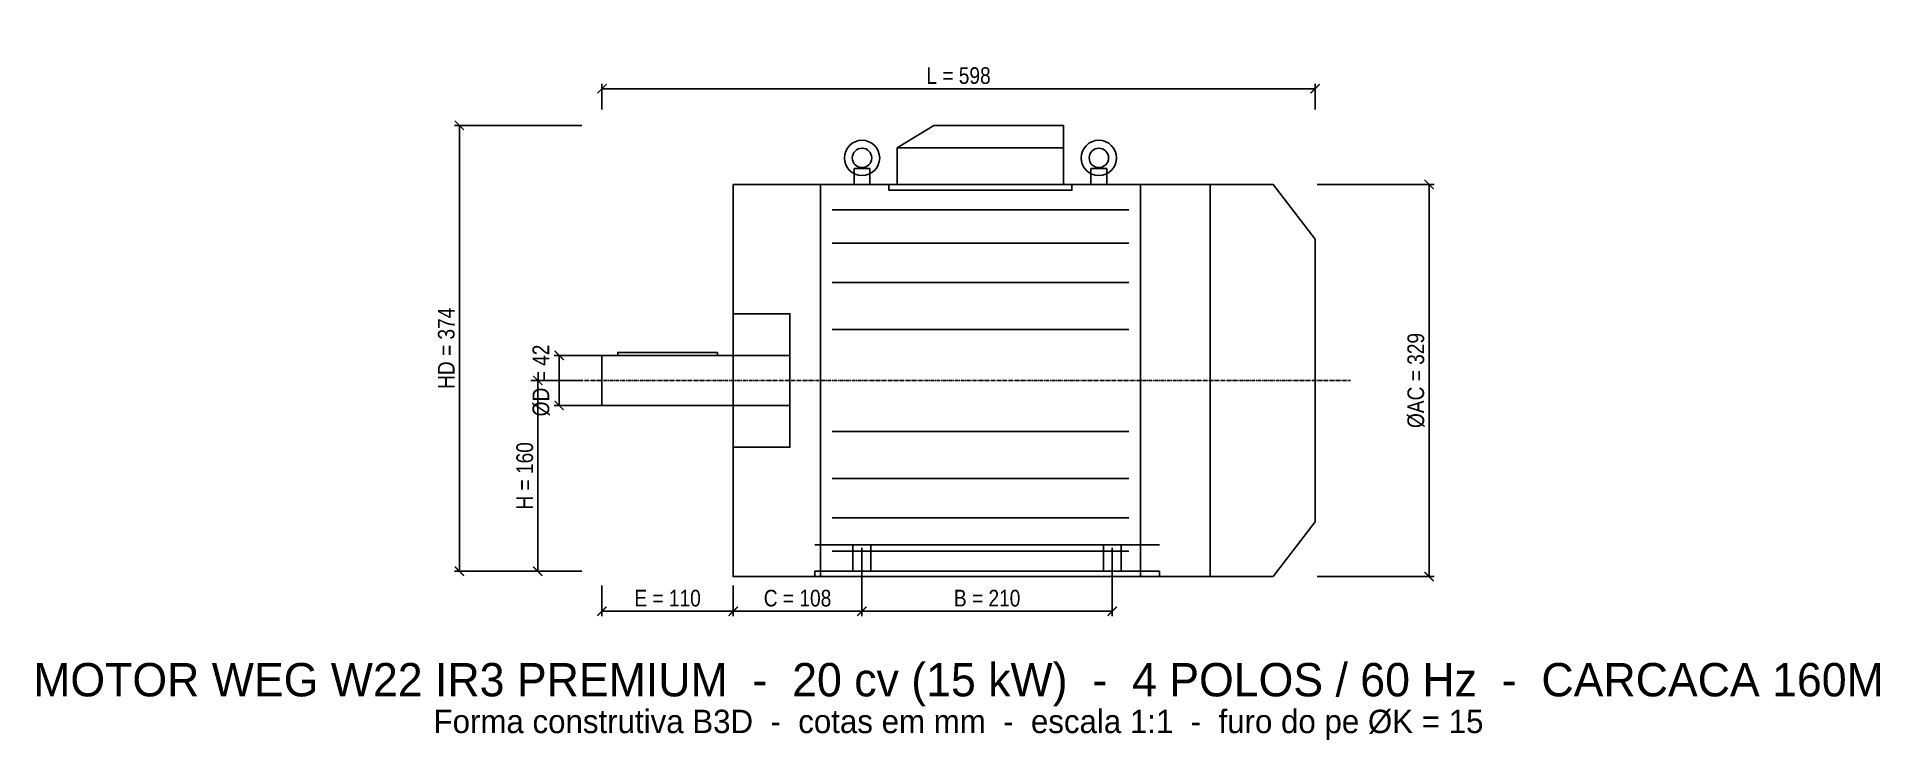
# Model space of a CAD drawing. Header units: metres. Extents: x -474 to 1072, y -302 to 288.
import ezdxf
from ezdxf.enums import TextEntityAlignment as Align

# ---------------------------------------------------------------- set-up
doc = ezdxf.new("R2010")
doc.units = ezdxf.units.M
doc.linetypes.add('CENTER', pattern=[5.08, 3.175, -0.635, 0.635, -0.635])
doc.linetypes.add('DASHED', pattern=[1.524, 1.27, -0.254])
for name, color, linetype in [('COTAS', 2, 'CONTINUOUS'), ('DETALHE', 8, 'DASHED'), ('EIXO', 3, 'CONTINUOUS'), ('EIXO_CENTRO', 6, 'CENTER'), ('MOTOR', 5, 'CONTINUOUS'), ('TEXTO', 7, 'CONTINUOUS')]:
    doc.layers.add(name, color=color, linetype=linetype)
doc.styles.add('OpenSansCondensed-Light', font='OpenSansCondensed-Light.ttf')
doc.dimstyles.new('PIVODRIP', dxfattribs={"dimtxt": 14, "dimasz": 7.7, "dimexe": 4.2, "dimexo": 4.9, "dimgap": 3.92, "dimtad": 1, "dimdec": 0, "dimzin": 12, "dimdsep": 46, "dimtxsty": 'OpenSansCondensed-Light', "dimblk": 'ARCHTICK', "dimcen": 2.5, "dimazin": 3, "dimtfac": 0.5, "dimtmove": 2, "dimatfit": 3})

# ---------------------------------------------------------------- blocks, each defined once
blk = doc.blocks.new('_ARCHTICK')
at = {"color": 0, "linetype": 'BYBLOCK', "const_width": 0.15}
blk.add_lwpolyline([(-0.5, -0.5), (0.5, 0.5)], dxfattribs=at)

msp = doc.modelspace()

# ---------------------------------------------------------------- linework, layer by layer
at = {"layer": 'DETALHE'}
for p, q in [((218, -176), (218, -140.5)), ((428, -176), (428, -140.5))]:
    msp.add_line(p, q, dxfattribs=at)
at = {"layer": 'EIXO'}
for points in [[(0, -21), (157.58, -21), (157.58, 21), (0, 21)], [(13.2, 21), (96.8, 21), (96.8, 23.52), (13.2, 23.52)]]:
    msp.add_lwpolyline(points, close=True, dxfattribs=at)
at = {"layer": 'EIXO_CENTRO'}
msp.add_line((-59.8, 0), (627.9, 0), dxfattribs=at)
at = {"layer": 'MOTOR'}
for p, q in [((247.616, 195.19), (387.184, 195.19)), ((183.2, -164.5), (183.2, 164.5)), ((451.6, -164.5), (451.6, 164.5)), ((510.16, -164.5), (510.16, 164.5)), ((192.96, 143.115), (441.84, 143.115)), ((192.96, 115.15), (441.84, 115.15)), ((192.96, 82.25), (441.84, 82.25)), ((192.96, 42.77), (441.84, 42.77)), ((192.96, -42.77), (441.84, -42.77)), ((192.96, -82.25), (441.84, -82.25)), ((192.96, -115.15), (441.84, -115.15)), ((178.5, -138), (467.5, -138)), ((192.96, -143.115), (441.84, -143.115))]:
    msp.add_line(p, q, dxfattribs=at)
for points in [[(247.616, 164.5), (247.616, 195.19), (278.32096, 214), (387.184, 214), (387.184, 164.5)], [(211.42975, 164.5), (224.75425, 164.5), (224.75425, 177.8245), (211.42975, 177.8245)], [(410.04575, 164.5), (423.37025, 164.5), (423.37025, 177.8245), (410.04575, 177.8245)], [(110, 164.5), (562.864, 164.5), (598, 118.44), (598, -118.44), (562.864, -164.5), (110, -164.5)], [(240.6376, 164.5), (394.1624, 164.5), (394.1624, 159.55), (240.6376, 159.55)], [(110, -55.93), (157.58, -55.93), (157.58, 55.93), (110, 55.93)], [(210.5, -160), (225.5, -160), (225.5, -138), (210.5, -138)], [(420.5, -160), (435.5, -160), (435.5, -138), (420.5, -138)]]:
    msp.add_lwpolyline(points, close=True, dxfattribs=at)
msp.add_lwpolyline([(178.5, -164.5), (178.5, -160), (467.5, -160), (467.5, -164.5)], dxfattribs=at)
for centre, radius in [((218.092, 186.7075), 14.805), ((416.708, 186.7075), 14.805), ((218.092, 186.7075), 8.14275), ((416.708, 186.7075), 8.14275)]:
    msp.add_circle(centre, radius, dxfattribs=at)

# ---------------------------------------------------------------- texts
at = {"layer": 'TEXTO'}
for s, height, p in [('MOTOR WEG W22 IR3 PREMIUM  -  20 cv (15 kW)  -  4 POLOS / 60 Hz  -  CARCACA 160M', 28, (299, -251)), ('Forma construtiva B3D  -  cotas em mm  -  escala 1:1  -  furo do pe %%cK = 15', 19.6, (299, -286))]:
    msp.add_text(s, height=height, dxfattribs=at).set_placement(p, align=Align.MIDDLE_CENTER)

# ---------------------------------------------------------------- dimensions: what is measured, and where the dimension line sits
at = {"layer": 'COTAS'}
for base, p1, p2, text in [((0, 244.8), (0, 222.4), (598, 222.4), 'L = <>'), ((0, -193.6), (0, -167), (110, -167), 'E = <>'), ((110, -193.6), (110, -167), (218, -167), 'C = <>'), ((218, -193.6), (218, -167), (428, -167), 'B = <>')]:
    msp.add_linear_dim(base=base, p1=p1, p2=p2, text=text, dimstyle='PIVODRIP', dxfattribs=at).render()
for base, p1, p2, text in [((-119.6, -160), (-11.96, -160), (-11.96, 214), 'HD = <>'), ((693.68, -164.5), (595.01, -164.5), (595.01, 164.5), '%%cAC = <>'), ((-35.88, -21), (11.96, -21), (11.96, 21), '%%cD = <>'), ((-53.82, -160), (-11.96, -160), (-11.96, 0), 'H = <>')]:
    msp.add_linear_dim(base=base, p1=p1, p2=p2, angle=90, text=text, dimstyle='PIVODRIP', dxfattribs=at).render()

doc.saveas('drawing.dxf')
